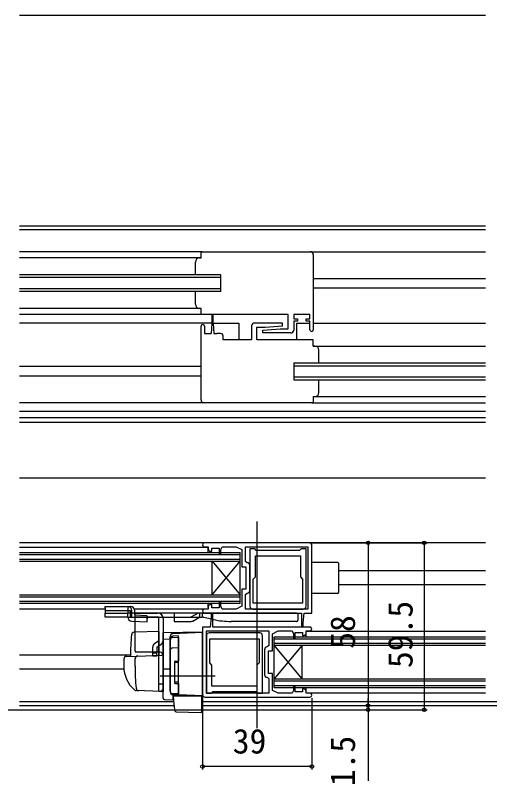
# Model space of a CAD drawing. Units: millimetres, scale not verified. Extents: x -525 to 525, y -780 to 776.
# Drawn here: x -86.2 to 82.9, y -534 to -263.7 of the extents above; entities that cross this region are included whole.
import ezdxf
from ezdxf.enums import TextEntityAlignment as Align

# ---------------------------------------------------------------- set-up
doc = ezdxf.new("R2010")
doc.units = ezdxf.units.MM
doc.header["$LTSCALE"] = 4
for name, color, linetype in [('0-2_YKK_11', 7, 'Continuous'), ('0-3_YKK_12', 2, 'Continuous'), ('0-4_YKK_13', 4, 'Continuous'), ('0-6_YKK_D', 6, 'Continuous')]:
    doc.layers.add(name, color=color, linetype=linetype)
doc.styles.add('ＭＳ ゴシック', font='')
doc.styles.get('ＭＳ ゴシック').set_extended_font_data('MS Gothic')

msp = doc.modelspace()

# ---------------------------------------------------------------- linework, layer by layer
at = {"layer": '0-2_YKK_11'}
for p, q in [((20.003, -349), (20.003, -375.8)), ((-19.997, -400.8), (-19.997, -374.5)), ((-13.097, -377.1), (-14.397, -377.1)), ((20.003, -379.4), (-0.067, -379.4)), ((20.003, -381.6), (20.003, -379.4)), ((20.003, -399.6), (20.003, -401.8)), ((20.003, -401.8), (-18.997, -401.8)), ((18.5, -451.7), (-18.8, -451.7)), ((-2.6, -468.6), (-2.6, -459.8)), ((-1.6, -475.3), (16.4, -475.3)), ((0.9, -483.799), (-17.1, -483.799)), ((2.6, -489.799), (2.6, -498.599)), ((-18.5, -506.699), (18.8, -506.699))]:
    msp.add_line(p, q, dxfattribs=at)
for points in [[(-19.997, -350.201), (-19.997, -348), (19.003, -348)], [(12.003, -376.9), (2.025, -376.9), (1.983, -375.943), (8.196, -375.4), (11.073, -375.4), (11.073, -370.4), (-19.997, -370.4), (-19.997, -368.2)], [(18.803, -375.8), (18.803, -372.7), (17.403, -372.7), (17.403, -371.9), (18.803, -371.9), (18.803, -370.4), (13.003, -370.4), (13.003, -371.9), (14.403, -371.9), (14.403, -372.7), (13.003, -372.7), (13.003, -375.9)], [(-18.797, -374.5), (-18.797, -377.1), (-17.397, -377.1)], [(-1.997, -374.4), (-1.997, -379.4), (-12.097, -379.4), (-12.097, -378.1)], [(-0.067, -379.4), (-0.067, -374.9), (2.81, -374.9), (9.023, -374.356), (8.981, -373.4), (-0.997, -373.4)], [(-18.8, -476.7), (15.8, -476.7), (15.8, -481.4), (16.1, -481.7), (16.4, -481.4), (16.4, -480.2), (16.8, -476.7), (19.5, -476.7), (19.5, -452.7)], [(-18.8, -453.1), (-17.5, -453.1), (-17.5, -453.7)], [(-16.5, -454.7), (-16.1, -454.7), (-16.1, -453.6), (-13.5, -453.6), (-13.5, -455.7), (-13, -455.7), (-13, -454.1), (-12.5, -453.1), (-7.5, -453.1), (-5.5, -454.1), (-5.5, -460.2), (-4, -460.2), (-4, -468.2), (-5.5, -468.2), (-5.5, -474.3), (-7.5, -475.3), (-12.5, -475.3), (-13, -474.3), (-13, -472.7), (-13.5, -472.7), (-13.5, -474.8), (-16.1, -474.8), (-16.1, -473.7), (-16.5, -473.7)], [(-4.1, -453.1), (18.1, -453.1), (18.1, -475.3), (-4.1, -475.3), (-4.1, -470.1), (-3.6, -469.6)], [(-3.6, -458.8), (-4.1, -458.3), (-4.1, -453.1)], [(17.4, -474.3), (17.4, -453.8), (15.7, -453.8), (15.4, -454.1), (15.1, -454.4), (-0.3, -454.4), (-0.6, -454.1), (-0.9, -453.8), (-2.6, -453.8), (-2.6, -474.3)], [(-17.5, -474.7), (-17.5, -475.3), (-18.8, -475.3)], [(18.8, -481.699), (-15.8, -481.699), (-15.8, -476.999), (-16.1, -476.699), (-16.4, -476.999), (-16.4, -478.199), (-16.8, -481.699), (-19.5, -481.699), (-19.5, -505.699)], [(4.1, -505.299), (-18.1, -505.299), (-18.1, -483.099), (4.1, -483.099), (4.1, -488.299), (3.6, -488.799)], [(16.5, -503.699), (16.1, -503.699), (16.1, -504.799), (13.5, -504.799), (13.5, -502.699), (13, -502.699), (13, -504.299), (12.5, -505.299), (7.5, -505.299), (5.5, -504.299), (5.5, -498.199), (4, -498.199), (4, -490.199), (5.5, -490.199), (5.5, -484.099), (7.5, -483.099), (12.5, -483.099), (13, -484.099), (13, -485.699), (13.5, -485.699), (13.5, -483.599), (16.1, -483.599), (16.1, -484.699), (16.5, -484.699)], [(17.5, -483.699), (17.5, -483.099), (18.8, -483.099)], [(-18.1, -484.799), (-18.1, -505.299), (-16.4, -505.299), (-16.1, -504.999), (-15.8, -504.699), (-0.4, -504.699), (-0.1, -504.999), (0.2, -505.299), (1.9, -505.299), (1.9, -484.799)], [(3.6, -499.599), (4.1, -500.099), (4.1, -505.299)], [(18.8, -505.299), (17.5, -505.299), (17.5, -504.699)]]:
    msp.add_lwpolyline(points, dxfattribs=at)
for points in [[(16.2, -473.2), (-1.4, -473.2), (-1.4, -464.6), (-0.6, -463.8), (-0.6, -456.3), (15.4, -456.3), (15.4, -463.8), (16.2, -464.6)], [(-16.9, -485.899), (0.7, -485.899), (0.7, -494.499), (-0.1, -495.299), (-0.1, -502.799), (-16.1, -502.799), (-16.1, -495.299), (-16.9, -494.499)]]:
    msp.add_lwpolyline(points, close=True, dxfattribs=at)
for centre, radius, start, end in [((19.003, -349), 1, 0, 89.99998), ((-19.397, -374.5), 0.6, 359.99998, 180.00002), ((-0.997, -374.4), 1, 89.99998, 179.99996), ((-13.097, -378.1), 1, 0, 89.99998), ((12.003, -375.9), 1, 270, 359.99998), ((19.403, -375.8), 0.6, 179.99996, 0), ((-18.997, -400.8), 1, 180.00002, 270), ((-18.8, -452.4), 0.7, 89.99999, 270.00001), ((-16.5, -453.7), 1, 180.00001, 269.99999), ((18.5, -452.7), 1, 0.00001, 89.99999), ((-3.6, -459.8), 1, 0.00001, 89.99999), ((-3.6, -468.6), 1, 270.00001, 359.99999), ((-18.8, -476), 0.7, 89.99999, 270.00001), ((-16.5, -474.7), 1, 90.00001, 179.99999), ((-1.6, -474.3), 1, 180.00001, 269.99999), ((16.4, -474.3), 1, 270.00001, 359.99999), ((-17.1, -484.799), 1, 90.00001, 179.99999), ((0.9, -484.799), 1, 0.00001, 89.99999), ((16.5, -483.699), 1, 270.00001, 359.99999), ((18.8, -482.399), 0.7, 269.99999, 90.00001), ((3.6, -489.799), 1, 90.00001, 179.99999), ((3.6, -498.599), 1, 180.00001, 269.99999), ((16.5, -504.699), 1, 0.00001, 89.99999), ((18.8, -505.999), 0.7, 269.99999, 90.00001), ((-18.5, -505.699), 1, 180.00001, 269.99999)]:
    msp.add_arc(centre, radius, start, end, dxfattribs=at)
at = {"layer": '0-3_YKK_12'}
for p, q in [((-84.702, -263.701), (81.375, -263.701)), ((-84.702, -338.7), (81.375, -338.7)), ((-84.702, -340.1), (81.375, -340.1)), ((-19.497, -348), (-84.702, -348)), ((19.003, -348), (81.375, -348)), ((-12.997, -356.2), (-84.702, -356.2)), ((-12.997, -362.2), (-12.997, -356.2)), ((-12.997, -357.2), (-84.702, -357.2)), ((20.003, -357.5), (81.375, -357.5)), ((-12.997, -361.2), (-84.702, -361.2)), ((-12.997, -362.2), (-84.702, -362.2)), ((20.003, -360.9), (81.375, -360.9)), ((-19.497, -370.4), (-84.702, -370.4)), ((-16.147, -373.4), (-84.702, -373.4)), ((-15.647, -373.4), (-6.497, -373.4)), ((-6.497, -373.4), (-6.497, -379.4)), ((14.003, -373.4), (18.803, -373.4)), ((14.003, -373.4), (14.003, -379.4)), ((20.003, -373.4), (81.375, -373.4)), ((-19.997, -388.9), (-84.702, -388.9)), ((13.003, -387.6), (81.375, -387.6)), ((13.003, -388.6), (81.375, -388.6)), ((-19.997, -392.3), (-84.702, -392.3)), ((13.003, -392.6), (81.375, -392.6)), ((19.503, -401.8), (81.375, -401.8)), ((-84.702, -404.8), (81.375, -404.8)), ((-84.702, -407.07), (81.375, -407.07)), ((-84.702, -408.7), (81.375, -408.7)), ((81.375, -428.7), (-84.702, -428.7)), ((0, -517.696), (0, -444.134)), ((81.375, -451.7), (-84.702, -451.7)), ((-84.702, -453.2), (-17.7, -453.2)), ((-17.5, -455.2), (-17.5, -453.6)), ((-84.702, -455.2), (-6, -455.2)), ((-84.702, -455.9), (-6, -455.9)), ((-6, -473.2), (-6, -455.2)), ((-84.702, -457.5), (-6, -457.5)), ((-84.702, -458.2), (-6, -458.2)), ((-15.998, -470.2), (-16, -458.2)), ((-16, -458.2), (-6, -470.2)), ((-15.998, -470.2), (-6, -458.2)), ((81.375, -461.681), (29, -461.722)), ((81.375, -466.665), (29, -466.706)), ((-84.702, -470.2), (-6, -470.2)), ((-84.702, -470.9), (-6, -470.9)), ((-84.702, -472.5), (-6, -472.5)), ((-84.702, -473.2), (-6, -473.2)), ((-84.702, -475.2), (-54.1, -475.2)), ((-43.774, -475.2), (-17.7, -475.2)), ((-17.5, -474.687), (-17.499, -473.2)), ((17.5, -485.199), (17.5, -483.726)), ((17.7, -483.199), (81.375, -483.199)), ((6, -485.199), (81.375, -485.199)), ((6, -503.199), (6, -485.199)), ((6, -485.899), (81.375, -485.899)), ((6, -487.499), (81.375, -487.499)), ((6, -488.199), (81.375, -488.199)), ((16, -500.199), (6, -488.199)), ((16, -488.199), (6, -500.199)), ((16, -500.199), (16, -488.199)), ((-45.173, -491.7), (-84.702, -491.7)), ((-47.464, -496.7), (-84.702, -496.7)), ((6, -500.199), (81.375, -500.199)), ((6, -500.899), (81.375, -500.899)), ((6, -502.499), (81.375, -502.499)), ((6, -503.199), (81.375, -503.199)), ((17.5, -504.696), (17.5, -503.199)), ((17.7, -505.199), (81.375, -505.199)), ((-84.702, -508.2), (-29.625, -508.2)), ((-84.702, -509.7), (-29.494, -509.7)), ((-19.8, -508.2), (81.375, -508.2)), ((-19.8, -509.7), (81.375, -509.7)), ((-19.799, -508.2), (226.601, -508.2)), ((-19.799, -509.7), (216.677, -509.7))]:
    msp.add_line(p, q, dxfattribs=at)
msp.add_lwpolyline([(13.003, -387.6), (13.003, -393.6), (81.375, -393.6)], dxfattribs=at)
at = {"layer": '0-4_YKK_13'}
for p, q in [((-19.997, -350.201), (-84.702, -350.2)), ((-20.497, -350.2), (-19.997, -350.2)), ((-21.997, -356.2), (-21.997, -351.7)), ((-21.997, -366.7), (-21.997, -362.2)), ((-19.997, -368.2), (-84.702, -368.2)), ((-19.997, -368.2), (-20.497, -368.2)), ((-16.147, -370.65), (-16.147, -373.6)), ((-15.647, -373.6), (-15.647, -370.65)), ((-16.147, -373.6), (-16.397, -377.1)), ((-15.647, -373.6), (-15.397, -377.1)), ((-17.397, -377.1), (-16.397, -377.1)), ((-15.397, -377.1), (-14.397, -377.1)), ((20.003, -381.6), (81.375, -381.6)), ((20.503, -381.6), (20.003, -381.6)), ((22.003, -387.6), (22.003, -383.1)), ((22.003, -398.1), (22.003, -393.6)), ((20.003, -399.6), (81.375, -399.6)), ((20.003, -399.6), (20.503, -399.6)), ((-18.997, -401.8), (-84.702, -401.8)), ((28.7, -458.7), (19.5, -458.7)), ((29, -459), (29, -469.4)), ((28.7, -469.7), (19.5, -469.7)), ((-54.1, -474.839), (-54.1, -474.4)), ((-54.1, -474.839), (-54.1, -476.7)), ((-46.1, -474.4), (-45.1, -474.4)), ((-46.1, -474.839), (-46.1, -476.7)), ((-46.1, -475.9), (-54.1, -475.9)), ((-45.1, -475.9), (-46.1, -475.9)), ((-19.499, -476.7), (-46.1, -476.7)), ((-46.1, -478.11), (-46.1, -476.7)), ((-46.1, -478.2), (-19.655, -478.2)), ((-45.1, -478.2), (-45.1, -475.9)), ((-44.634, -476.7), (-44.634, -475.9)), ((-44.634, -478.109), (-44.634, -476.7)), ((-43.6, -476.7), (-43.6, -475.9)), ((-43.6, -477.4), (-43.6, -476.7)), ((-43.6, -477.4), (-39.4, -477.591)), ((-43.5, -490.2), (-43.5, -476.7)), ((-43.5, -476.7), (-35.5, -476.7)), ((-35, -478.2), (-43.5, -478.2)), ((-39.4, -477.591), (-39.109, -477.9)), ((-39.169, -479.84), (-39.118, -478.2)), ((-39.118, -478.2), (-39.109, -477.9)), ((-35, -490.7), (-35, -478.2)), ((-29.6, -476.7), (-29.6, -478.2)), ((-29.6, -478.2), (-29.6, -479.7)), ((-21.002, -476.7), (-23.602, -478.2)), ((-22.968, -479.566), (-20.6, -478.2)), ((-20.6, -476.7), (-20.6, -478.2)), ((-19.655, -478.2), (-19.55, -478.05)), ((-19.345, -478.2), (-19.655, -478.2)), ((-19.55, -478.05), (-19.45, -478.05)), ((-19.45, -478.05), (-19.345, -478.2)), ((-19.345, -478.2), (-19.293, -478.2)), ((-15.607, -479.034), (-19.104, -478.284)), ((14.001, -476.7), (-18.999, -476.7)), ((14.001, -476.7), (14.501, -476.7)), ((14.501, -476.7), (14.501, -479.2)), ((-44.646, -479.61), (-39.169, -479.84)), ((-33.5, -478.7), (-33.5, -486.527)), ((-29.6, -479.7), (-23.468, -479.7)), ((14.001, -479.7), (-9.321, -479.7)), ((-43.5, -483.549), (-43.827, -483.56)), ((-35, -483.252), (-43.5, -483.549)), ((-35, -483.252), (-35, -490.7)), ((-19.5, -483.5), (-33.5, -483.744)), ((-19.5, -483.7), (-30.035, -484.068)), ((-19.5, -506.2), (-19.5, -483.5)), ((-36.545, -487.58), (-35, -486.527)), ((-33.5, -484.201), (-33.5, -484.189)), ((-33.5, -484.401), (-33.5, -484.201)), ((-33.5, -485.973), (-31, -485.938)), ((-33.5, -486.527), (-33.5, -504.7)), ((-31, -485.932), (-31, -485.067)), ((-31, -485.932), (-31, -504.832)), ((-31, -504.473), (-31, -486.396)), ((-28, -484.867), (-30.035, -484.93)), ((-30.035, -485.396), (-28, -485.325)), ((-28, -488.523), (-28, -484.867)), ((-28, -485.325), (-28, -493.844)), ((-35.7, -488.819), (-34.155, -487.766)), ((-35.7, -488.819), (-35.7, -490.7)), ((-30.035, -489.096), (-28, -489.025)), ((-28, -489.487), (-28, -488.523)), ((-34.5, -490.7), (-43.366, -490.7)), ((-42.748, -492.023), (-34.017, -491.718)), ((-37.2, -490.95), (-35.7, -490.95)), ((-35.7, -492.027), (-35.7, -490.7)), ((-35, -490.7), (-35, -491.752)), ((-47.5, -493.154), (-47.5, -495.7)), ((-46.535, -492.155), (-42.748, -492.023)), ((-43.5, -495.7), (-43.5, -492.997)), ((-33.5, -492.217), (-33.5, -502.7)), ((-29.5, -494.144), (-29.5, -501.544)), ((-28, -494.344), (-29.5, -494.344)), ((-29.2, -493.844), (-28, -493.844)), ((-33.5, -496), (-33.5, -495.4)), ((-33.5, -497), (-33.5, -496.4)), ((-31, -496.7), (-33.5, -496.743)), ((-15, -499.199), (-34.5, -499.199)), ((-33.5, -500), (-33.5, -499.4)), ((-33.5, -502), (-35, -502)), ((-33.5, -502.7), (-33.538, -502.954)), ((-33.5, -501), (-33.5, -500.4)), ((-33.5, -501), (-33.5, -500.4)), ((-33.5, -501), (-33.5, -500.4)), ((-33.5, -501), (-33.5, -502.7)), ((-33.5, -501), (-33.5, -502.7)), ((-28, -501.344), (-29.5, -501.344)), ((-29.2, -501.844), (-28, -501.844)), ((-28, -501.844), (-28, -505.544)), ((-42.241, -504.394), (-43.089, -504.365)), ((-34.244, -504.674), (-43.073, -504.365)), ((-33.538, -502.954), (-33.732, -504.248)), ((-33.009, -507.565), (-30.035, -507.617)), ((-28, -505.544), (-30.035, -505.473)), ((-28, -505.903), (-30.035, -505.832)), ((-30.035, -505.832), (-30.035, -507.617)), ((-29.484, -509.81), (-29.524, -509.354)), ((-29.343, -511.427), (-29.484, -509.81)), ((-19.8, -510.178), (-19.8, -511.889)), ((-28.862, -511.883), (-20.11, -512.189))]:
    msp.add_line(p, q, dxfattribs=at)
for points in [[(-54.1, -474.4), (-46.1, -474.4), (-46.1, -474.839)], [(-46.1, -478.2), (-54.1, -478.2), (-54.1, -476.7), (-46.1, -476.7)], [(-19.499, -477.795), (-19.499, -476.7), (-18.999, -476.7)], [(-33.5, -496.743), (-33.5, -485.973), (-33.5, -483.744)], [(-35.7, -492.027), (-37.2, -492.027), (-37.2, -490.7), (-37.2, -488.819)], [(-33.5, -504.7), (-35, -504.7), (-35, -490.7)], [(-19.5, -506.2), (-28, -505.903), (-28, -504.904), (-28, -489.487)], [(-33.5, -507.065), (-33.5, -500.053), (-33.5, -497.2), (-33.5, -496.743)], [(-29.524, -509.354), (-29.8, -506.2), (-29.769, -506.2)], [(-29.769, -506.2), (-19.8, -506.2), (-19.8, -509.542), (-19.8, -510.178)]]:
    msp.add_lwpolyline(points, dxfattribs=at)
for centre, radius, start, end in [((-20.497, -351.7), 1.5, 90, 180), ((-20.497, -366.7), 1.5, 180, 270), ((-15.897, -370.65), 0.25, 0, 180), ((20.503, -383.1), 1.5, 0, 90), ((20.503, -398.1), 1.5, 270, 0), ((28.7, -459), 0.3, 0, 90), ((28.7, -469.4), 0.3, 270, 0), ((-46.117, -475.883), 1.483, 359.35664, 89.34185), ((-45.1, -475.9), 1.5, 0, 90), ((-44.6, -478.11), 1.5, 180, 268.23761), ((-35.5, -478.7), 2, 0, 90), ((-18.999, -477.795), 0.5, 180, 257.90524), ((-23.468, -478.7), 1, 270, 299.98), ((-9.321, -449.7), 30, 257.90524, 270), ((14.001, -479.2), 0.5, 270, 0), ((-43.792, -484.56), 1, 92, 175.1492), ((69.8, -494.2), 115, 175.1492, 178.95761), ((-35, -486.527), 1.5, 304.28688, 0), ((-30, -485.067), 1, 92, 180), ((-30, -485.929), 1, 91.97531, 180.18561), ((-30, -486.396), 1, 92, 180), ((-35.7, -488.819), 1.5, 124.28688, 180), ((-30, -490.096), 1, 92, 180), ((-42.5, -490.2), 1, 180, 210), ((-34.5, -491.7), 1, 0, 90), ((-34, -492.217), 0.5, 0, 92), ((-46.5, -493.154), 1, 92, 180), ((-42.5, -492.997), 1, 92, 180), ((-29.2, -494.144), 0.3, 90, 180), ((-36.5, -495.799), 11, 179.4814, 229.17186), ((37.5, -495.688), 81, 180.00856, 185.53061), ((-29.2, -501.544), 0.3, 180, 270), ((-43.038, -503.366), 1, 229.17186, 268), ((-42.128, -503.398), 1, 185.53061, 268), ((-34.227, -504.174), 0.5, 268, 351.46923), ((-30, -504.473), 1, 180, 268), ((-30, -504.832), 1, 180, 268), ((-33, -507.065), 0.5, 180, 196.57035), ((-33, -507.065), 0.5, 180, 269), ((-28.845, -511.384), 0.5, 185, 268.02699), ((-20.1, -511.889), 0.3, 268, 0)]:
    msp.add_arc(centre, radius, start, end, dxfattribs=at)
msp.add_ellipse((-43.1, -477.4), major_axis=(0, 9.5), ratio=0.421053, start_param=4.5538307, end_param=4.6280786, dxfattribs=at)
at = {"layer": '0-6_YKK_D'}
for p, q in [((19.5, -451.7), (60.5, -451.7)), ((39.5, -451.7), (39.5, -509.7)), ((59.5, -451.7), (59.5, -511.2)), ((-19.5, -506.7), (-19.5, -532.4)), ((19.5, -506.999), (19.5, -532.4)), ((39.5, -509.7), (39.5, -507.15)), ((39.5, -509.7), (39.5, -511.2)), ((-215.499, -511.2), (40.5, -511.2)), ((-215.499, -511.2), (60.5, -511.2)), ((39.5, -511.2), (39.5, -538.572)), ((19.5, -531.4), (-19.5, -531.4))]:
    msp.add_line(p, q, dxfattribs=at)
for centre in [(39.5, -451.7), (59.5, -451.7), (39.5, -509.7), (39.5, -509.7), (39.5, -511.2), (59.5, -511.2), (-19.5, -531.4), (19.5, -531.4)]:
    msp.add_circle(centre, 0.637, dxfattribs=at)

# ---------------------------------------------------------------- texts
at = {"layer": '0-6_YKK_D', "style": 'ＭＳ ゴシック'}
for s, p in [('59.5', (58, -496.313)), ('58', (37.5, -489.461)), ('1.5', (37.5, -538.413))]:
    msp.add_text(s, height=8.798, rotation=90, dxfattribs=at).set_placement(p, align=Align.BOTTOM_LEFT)
msp.add_text('39', height=8.798, dxfattribs=at).set_placement((-8.693, -529.4), align=Align.BOTTOM_LEFT)

doc.saveas('drawing.dxf')
